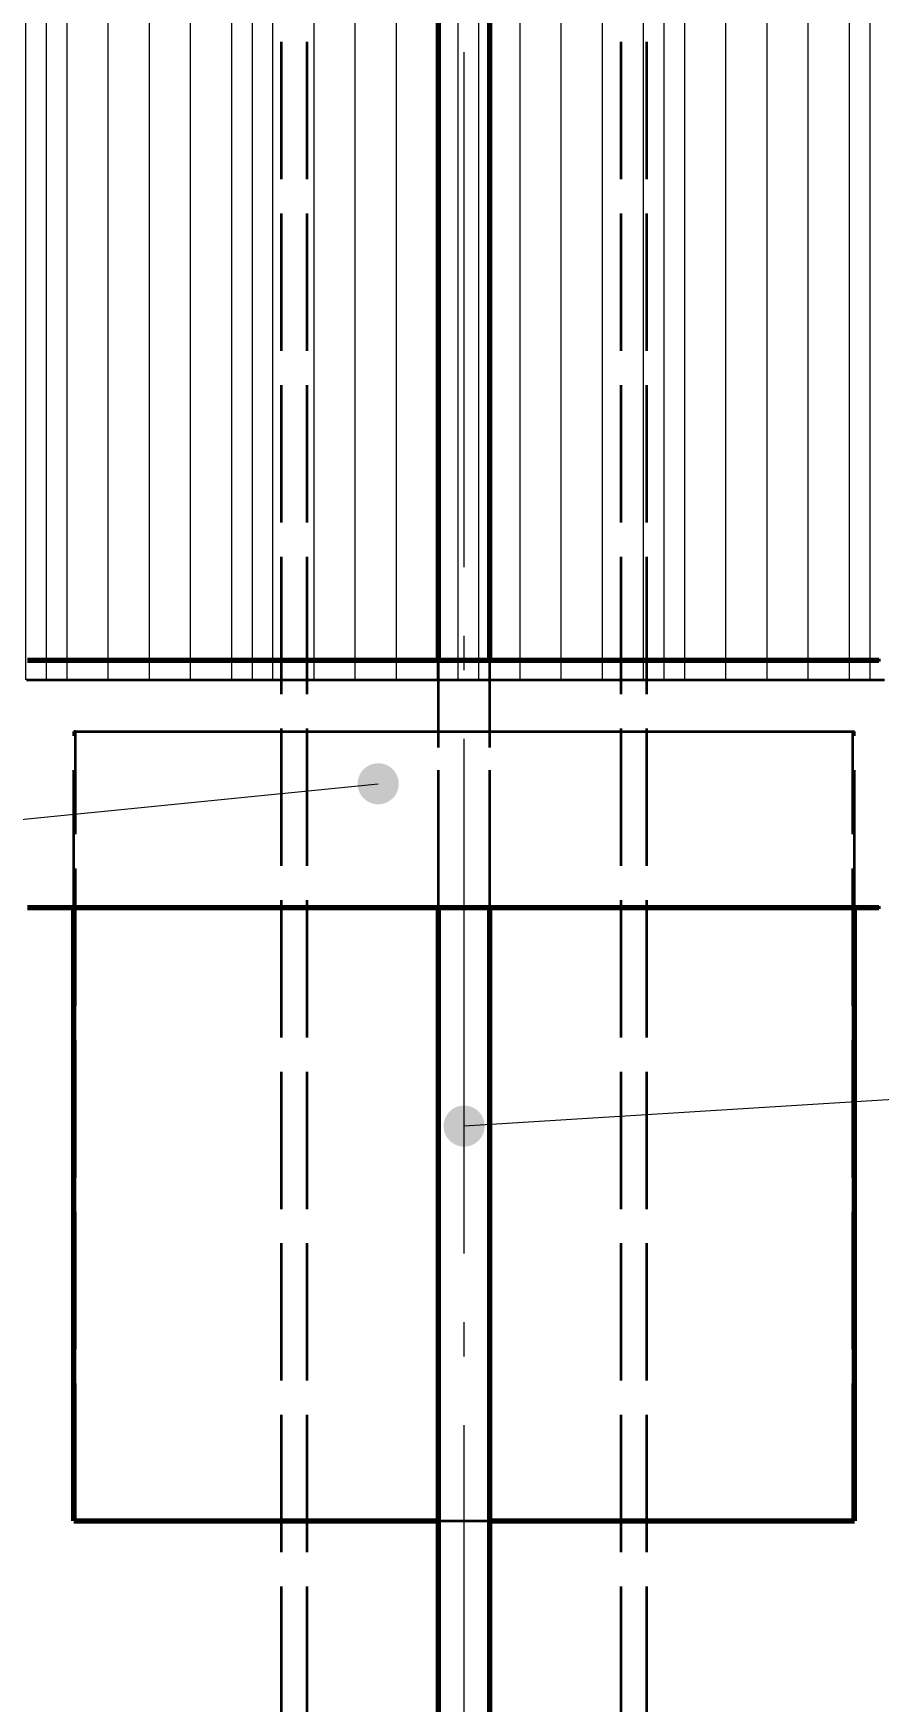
# Model space of a CAD drawing. Header units: millimetres. Extents: x 0 to 2382, y 0 to 420.
# Drawn here: x 146.62 to 171.25, y 181.67 to 230.27 of the extents above; entities that cross this region are included whole.
import ezdxf

# ---------------------------------------------------------------- set-up
doc = ezdxf.new("R2010")
doc.units = ezdxf.units.MM
doc.linetypes.add('IRAM-E-TRAZOS', pattern=[5, 4, -1])
doc.linetypes.add('IRAM-F-TRAZO-PUNTO', pattern=[20, 15, -2, 1, -2])
for name, color, linetype, lineweight in [('01-VISIBLE', 7, 'CONTINUOUS', 70), ('02-OCULTA', 4, 'IRAM-E-TRAZOS', 35), ('03-EJE', 1, 'IRAM-F-TRAZO-PUNTO', 18), ('04-COTA', 3, 'CONTINUOUS', 18), ('05-RAYADO', 8, 'CONTINUOUS', 18), ('08-FINA', 5, 'CONTINUOUS', 18)]:
    doc.layers.add(name, color=color, linetype=linetype, lineweight=lineweight)
doc.styles.add('ISO3098', font='isocpeur.ttf')
doc.dimstyles.new('FLAMA-IRAM', dxfattribs={"dimtxt": 3.5, "dimasz": 3.5, "dimexe": 2, "dimexo": 1.5, "dimgap": 1, "dimtad": 1, "dimdec": 1, "dimtxsty": 'ISO3098', "dimblk": 'IRAM_FLECHA', "dimblk1": 'IRAM_FLECHA', "dimblk2": 'IRAM_FLECHA', "dimcen": 2.5, "dimclrd": 256, "dimclre": 256, "dimclrt": 256, "dimazin": 3, "dimtfac": 1, "dimtmove": 0, "dimatfit": 3, "dimlwd": 18, "dimlwe": 18})

# ---------------------------------------------------------------- blocks, each defined once
blk = doc.blocks.new('IRAM_FLECHA')
blk.add_solid([(0, 0), (-1, 0.125), (-1, -0.125)])

msp = doc.modelspace()

# ---------------------------------------------------------------- hatches: boundary and pattern name
at = {"layer": '05-RAYADO'}
h = msp.add_hatch(dxfattribs=at)
h.set_pattern_fill('ANSI31', scale=0.94488, angle=45)
h.paths.add_polyline_path([(195.55, 211.437), (195.55, 283.649), (122.794, 283.649), (122.794, 211.437)])
h = msp.add_hatch(dxfattribs=at)
h.set_pattern_fill('ANSI31', scale=0.377953, angle=45)
h.paths.add_polyline_path([(190.117, 211.437), (190.117, 283.649), (128.227, 283.649), (128.227, 211.437)])
at = {"layer": '08-FINA'}
h = msp.add_hatch(color=7, dxfattribs=at)
h.dxf.hatch_style = 1
edge = h.paths.add_edge_path()
edge.add_arc((156.668, 208.409), 0.6, 0, 360)
h = msp.add_hatch(color=7, dxfattribs=at)
h.dxf.hatch_style = 1
edge = h.paths.add_edge_path()
edge.add_arc((159.172, 198.437), 0.6, 0, 360)

# ---------------------------------------------------------------- linework, layer by layer
at = {"layer": '01-VISIBLE'}
for p, q in [((158.422, 212.009), (158.422, 311.114)), ((159.922, 212.009), (159.922, 311.114)), ((147.8, 186.937), (147.8, 204.809)), ((158.422, 153.971), (158.422, 204.809)), ((159.922, 153.971), (159.922, 204.809)), ((170.544, 186.937), (170.544, 204.809))]:
    msp.add_line(p, q, dxfattribs=at)
for points in [[(146.449, 212.009), (146.7, 212.009), (146.95, 212.009), (147.201, 212.009), (147.451, 212.009), (147.702, 212.009), (147.953, 212.009), (148.203, 212.009), (148.454, 212.009), (148.704, 212.009), (148.955, 212.009), (149.206, 212.009), (149.456, 212.009), (149.707, 212.009), (149.957, 212.009), (150.208, 212.009), (150.458, 212.009), (150.709, 212.009), (150.96, 212.009), (151.21, 212.009), (151.461, 212.009), (151.711, 212.009), (151.962, 212.009), (152.213, 212.009), (152.463, 212.009), (152.714, 212.009), (152.964, 212.009), (153.215, 212.009), (153.466, 212.009), (153.716, 212.009), (153.967, 212.009), (154.217, 212.009), (154.468, 212.009), (154.719, 212.009), (154.969, 212.009), (155.22, 212.009), (155.47, 212.009), (155.721, 212.009), (155.972, 212.009), (156.222, 212.009), (156.473, 212.009), (156.723, 212.009), (156.974, 212.009), (157.224, 212.009), (157.475, 212.009), (157.726, 212.009), (157.976, 212.009), (158.227, 212.009), (158.477, 212.009), (158.728, 212.009), (158.979, 212.009), (159.229, 212.009), (159.48, 212.009), (159.73, 212.009), (159.981, 212.009), (160.232, 212.009), (160.482, 212.009), (160.733, 212.009), (160.983, 212.009), (161.234, 212.009), (161.485, 212.009), (161.735, 212.009), (161.986, 212.009), (162.236, 212.009), (162.487, 212.009), (162.738, 212.009), (162.988, 212.009), (163.239, 212.009), (163.489, 212.009), (163.74, 212.009), (163.99, 212.009), (164.241, 212.009), (164.492, 212.009), (164.742, 212.009), (164.993, 212.009), (165.243, 212.009), (165.494, 212.009), (165.745, 212.009), (165.995, 212.009), (166.246, 212.009), (166.496, 212.009), (166.747, 212.009), (166.998, 212.009), (167.248, 212.009), (167.499, 212.009), (167.749, 212.009), (168, 212.009), (168.251, 212.009), (168.501, 212.009), (168.752, 212.009), (169.002, 212.009), (169.253, 212.009), (169.504, 212.009), (169.754, 212.009), (170.005, 212.009), (170.255, 212.009), (170.506, 212.009), (170.756, 212.009), (171.007, 212.009), (171.258, 212.009)], [(146.449, 204.809), (146.7, 204.809), (146.95, 204.809), (147.201, 204.809), (147.451, 204.809), (147.702, 204.809), (147.953, 204.809), (148.203, 204.809), (148.454, 204.809), (148.704, 204.809), (148.955, 204.809), (149.206, 204.809), (149.456, 204.809), (149.707, 204.809), (149.957, 204.809), (150.208, 204.809), (150.458, 204.809), (150.709, 204.809), (150.96, 204.809), (151.21, 204.809), (151.461, 204.809), (151.711, 204.809), (151.962, 204.809), (152.213, 204.809), (152.463, 204.809), (152.714, 204.809), (152.964, 204.809), (153.215, 204.809), (153.466, 204.809), (153.716, 204.809), (153.967, 204.809), (154.217, 204.809), (154.468, 204.809), (154.719, 204.809), (154.969, 204.809), (155.22, 204.809), (155.47, 204.809), (155.721, 204.809), (155.972, 204.809), (156.222, 204.809), (156.473, 204.809), (156.723, 204.809), (156.974, 204.809), (157.224, 204.809), (157.475, 204.809), (157.726, 204.809), (157.976, 204.809), (158.227, 204.809), (158.477, 204.809), (158.728, 204.809), (158.979, 204.809), (159.229, 204.809), (159.48, 204.809), (159.73, 204.809), (159.981, 204.809), (160.232, 204.809), (160.482, 204.809), (160.733, 204.809), (160.983, 204.809), (161.234, 204.809), (161.485, 204.809), (161.735, 204.809), (161.986, 204.809), (162.236, 204.809), (162.487, 204.809), (162.738, 204.809), (162.988, 204.809), (163.239, 204.809), (163.489, 204.809), (163.74, 204.809), (163.99, 204.809), (164.241, 204.809), (164.492, 204.809), (164.742, 204.809), (164.993, 204.809), (165.243, 204.809), (165.494, 204.809), (165.745, 204.809), (165.995, 204.809), (166.246, 204.809), (166.496, 204.809), (166.747, 204.809), (166.998, 204.809), (167.248, 204.809), (167.499, 204.809), (167.749, 204.809), (168, 204.809), (168.251, 204.809), (168.501, 204.809), (168.752, 204.809), (169.002, 204.809), (169.253, 204.809), (169.504, 204.809), (169.754, 204.809), (170.005, 204.809), (170.255, 204.809), (170.506, 204.809), (170.756, 204.809), (171.007, 204.809), (171.258, 204.809)], [(147.8, 186.937), (148.053, 186.937), (148.306, 186.937), (148.558, 186.937), (148.811, 186.937), (149.064, 186.937), (149.317, 186.937), (149.57, 186.937), (149.823, 186.937), (150.076, 186.937), (150.329, 186.937), (150.582, 186.937), (150.835, 186.937), (151.087, 186.937), (151.34, 186.937), (151.593, 186.937), (151.846, 186.937), (152.099, 186.937), (152.352, 186.937), (152.605, 186.937), (152.858, 186.937), (153.111, 186.937), (153.364, 186.937), (153.616, 186.937), (153.869, 186.937), (154.122, 186.937), (154.375, 186.937), (154.628, 186.937), (154.881, 186.937), (155.134, 186.937), (155.387, 186.937), (155.64, 186.937), (155.893, 186.937), (156.146, 186.937), (156.398, 186.937), (156.651, 186.937), (156.904, 186.937), (157.157, 186.937), (157.41, 186.937), (157.663, 186.937), (157.916, 186.937), (158.169, 186.937), (158.422, 186.937)], [(159.922, 186.937), (160.175, 186.937), (160.427, 186.937), (160.68, 186.937), (160.933, 186.937), (161.186, 186.937), (161.439, 186.937), (161.692, 186.937), (161.945, 186.937), (162.198, 186.937), (162.451, 186.937), (162.704, 186.937), (162.957, 186.937), (163.209, 186.937), (163.462, 186.937), (163.715, 186.937), (163.968, 186.937), (164.221, 186.937), (164.474, 186.937), (164.727, 186.937), (164.98, 186.937), (165.233, 186.937), (165.486, 186.937), (165.738, 186.937), (165.991, 186.937), (166.244, 186.937), (166.497, 186.937), (166.75, 186.937), (167.003, 186.937), (167.256, 186.937), (167.509, 186.937), (167.762, 186.937), (168.015, 186.937), (168.267, 186.937), (168.52, 186.937), (168.773, 186.937), (169.026, 186.937), (169.279, 186.937), (169.532, 186.937), (169.785, 186.937), (170.038, 186.937), (170.291, 186.937), (170.544, 186.937)]]:
    msp.add_lwpolyline(points, dxfattribs=at)
at = {"layer": '02-OCULTA'}
for p, q in [((153.847, 166.021), (153.847, 342.821)), ((154.597, 166.021), (154.597, 342.821)), ((163.747, 166.021), (163.747, 342.821)), ((164.497, 166.021), (164.497, 342.821)), ((158.422, 164.465), (158.422, 311.114)), ((159.922, 164.465), (159.922, 311.114)), ((158.422, 204.809), (158.422, 212.009)), ((159.922, 204.809), (159.922, 212.009)), ((147.8, 204.809), (147.8, 209.937)), ((147.844, 209.937), (147.8, 209.937)), ((147.844, 186.937), (147.844, 209.937)), ((170.499, 209.937), (170.544, 209.937)), ((170.499, 186.937), (170.499, 209.937)), ((170.544, 204.809), (170.544, 209.937)), ((147.844, 186.937), (147.8, 186.937)), ((170.499, 186.937), (170.544, 186.937))]:
    msp.add_line(p, q, dxfattribs=at)
for points in [[(171.258, 212.009), (171.007, 212.009), (170.756, 212.009), (170.506, 212.009), (170.255, 212.009), (170.005, 212.009), (169.754, 212.009), (169.504, 212.009), (169.253, 212.009), (169.002, 212.009), (168.752, 212.009), (168.501, 212.009), (168.251, 212.009), (168, 212.009), (167.749, 212.009), (167.499, 212.009), (167.248, 212.009), (166.998, 212.009), (166.747, 212.009), (166.496, 212.009), (166.246, 212.009), (165.995, 212.009), (165.745, 212.009), (165.494, 212.009), (165.243, 212.009), (164.993, 212.009), (164.742, 212.009), (164.492, 212.009), (164.241, 212.009), (163.99, 212.009), (163.74, 212.009), (163.489, 212.009), (163.239, 212.009), (162.988, 212.009), (162.738, 212.009), (162.487, 212.009), (162.236, 212.009), (161.986, 212.009), (161.735, 212.009), (161.485, 212.009), (161.234, 212.009), (160.983, 212.009), (160.733, 212.009), (160.482, 212.009), (160.232, 212.009), (159.981, 212.009), (159.73, 212.009), (159.48, 212.009), (159.229, 212.009), (158.979, 212.009), (158.728, 212.009), (158.477, 212.009), (158.227, 212.009), (157.976, 212.009), (157.726, 212.009), (157.475, 212.009), (157.224, 212.009), (156.974, 212.009), (156.723, 212.009), (156.473, 212.009), (156.222, 212.009), (155.972, 212.009), (155.721, 212.009), (155.47, 212.009), (155.22, 212.009), (154.969, 212.009), (154.719, 212.009), (154.468, 212.009), (154.217, 212.009), (153.967, 212.009), (153.716, 212.009), (153.466, 212.009), (153.215, 212.009), (152.964, 212.009), (152.714, 212.009), (152.463, 212.009), (152.213, 212.009), (151.962, 212.009), (151.711, 212.009), (151.461, 212.009), (151.21, 212.009), (150.96, 212.009), (150.709, 212.009), (150.458, 212.009), (150.208, 212.009), (149.957, 212.009), (149.707, 212.009), (149.456, 212.009), (149.206, 212.009), (148.955, 212.009), (148.704, 212.009), (148.454, 212.009), (148.203, 212.009), (147.953, 212.009), (147.702, 212.009), (147.451, 212.009), (147.201, 212.009), (146.95, 212.009), (146.7, 212.009), (146.449, 212.009)], [(171.305, 212.009), (171.054, 212.009), (170.804, 212.009), (170.554, 212.009), (170.304, 212.009), (170.054, 212.009), (169.804, 212.009), (169.553, 212.009), (169.303, 212.009), (169.053, 212.009), (168.803, 212.009), (168.553, 212.009), (168.303, 212.009), (168.052, 212.009), (167.802, 212.009), (167.552, 212.009), (167.302, 212.009), (167.052, 212.009), (166.802, 212.009), (166.551, 212.009), (166.301, 212.009), (166.051, 212.009), (165.801, 212.009), (165.551, 212.009), (165.301, 212.009), (165.05, 212.009), (164.8, 212.009), (164.55, 212.009), (164.3, 212.009), (164.05, 212.009), (163.8, 212.009), (163.55, 212.009), (163.299, 212.009), (163.049, 212.009), (162.799, 212.009), (162.549, 212.009), (162.299, 212.009), (162.049, 212.009), (161.798, 212.009), (161.548, 212.009), (161.298, 212.009), (161.048, 212.009), (160.798, 212.009), (160.548, 212.009), (160.297, 212.009), (160.047, 212.009), (159.797, 212.009), (159.547, 212.009), (159.297, 212.009), (159.047, 212.009), (158.796, 212.009), (158.546, 212.009), (158.296, 212.009), (158.046, 212.009), (157.796, 212.009), (157.546, 212.009), (157.295, 212.009), (157.045, 212.009), (156.795, 212.009), (156.545, 212.009), (156.295, 212.009), (156.045, 212.009), (155.794, 212.009), (155.544, 212.009), (155.294, 212.009), (155.044, 212.009), (154.794, 212.009), (154.544, 212.009), (154.293, 212.009), (154.043, 212.009), (153.793, 212.009), (153.543, 212.009), (153.293, 212.009), (153.043, 212.009), (152.793, 212.009), (152.542, 212.009), (152.292, 212.009), (152.042, 212.009), (151.792, 212.009), (151.542, 212.009), (151.292, 212.009), (151.041, 212.009), (150.791, 212.009), (150.541, 212.009), (150.291, 212.009), (150.041, 212.009), (149.791, 212.009), (149.54, 212.009), (149.29, 212.009), (149.04, 212.009), (148.79, 212.009), (148.54, 212.009), (148.29, 212.009), (148.039, 212.009), (147.789, 212.009), (147.539, 212.009), (147.289, 212.009), (147.039, 212.009), (146.789, 212.009), (146.538, 212.009)], [(146.538, 212.009), (146.789, 212.009), (147.039, 212.009), (147.289, 212.009), (147.539, 212.009), (147.789, 212.009), (148.039, 212.009), (148.29, 212.009), (148.54, 212.009), (148.79, 212.009), (149.04, 212.009), (149.29, 212.009), (149.54, 212.009), (149.791, 212.009), (150.041, 212.009), (150.291, 212.009), (150.541, 212.009), (150.791, 212.009), (151.041, 212.009), (151.292, 212.009), (151.542, 212.009), (151.792, 212.009), (152.042, 212.009), (152.292, 212.009), (152.542, 212.009), (152.793, 212.009), (153.043, 212.009), (153.293, 212.009), (153.543, 212.009), (153.793, 212.009), (154.043, 212.009), (154.293, 212.009), (154.544, 212.009), (154.794, 212.009), (155.044, 212.009), (155.294, 212.009), (155.544, 212.009), (155.794, 212.009), (156.045, 212.009), (156.295, 212.009), (156.545, 212.009), (156.795, 212.009), (157.045, 212.009), (157.295, 212.009), (157.546, 212.009), (157.796, 212.009), (158.046, 212.009), (158.296, 212.009), (158.546, 212.009), (158.796, 212.009), (159.047, 212.009), (159.297, 212.009), (159.547, 212.009), (159.797, 212.009), (160.047, 212.009), (160.297, 212.009), (160.548, 212.009), (160.798, 212.009), (161.048, 212.009), (161.298, 212.009), (161.548, 212.009), (161.798, 212.009), (162.049, 212.009), (162.299, 212.009), (162.549, 212.009), (162.799, 212.009), (163.049, 212.009), (163.299, 212.009), (163.55, 212.009), (163.8, 212.009), (164.05, 212.009), (164.3, 212.009), (164.55, 212.009), (164.8, 212.009), (165.05, 212.009), (165.301, 212.009), (165.551, 212.009), (165.801, 212.009), (166.051, 212.009), (166.301, 212.009), (166.551, 212.009), (166.802, 212.009), (167.052, 212.009), (167.302, 212.009), (167.552, 212.009), (167.802, 212.009), (168.052, 212.009), (168.303, 212.009), (168.553, 212.009), (168.803, 212.009), (169.053, 212.009), (169.303, 212.009), (169.553, 212.009), (169.804, 212.009), (170.054, 212.009), (170.304, 212.009), (170.554, 212.009), (170.804, 212.009), (171.054, 212.009), (171.305, 212.009)], [(146.422, 211.437), (146.672, 211.437), (146.922, 211.437), (147.172, 211.437), (147.422, 211.437), (147.672, 211.437), (147.922, 211.437), (148.172, 211.437), (148.422, 211.437), (148.672, 211.437), (148.922, 211.437), (149.172, 211.437), (149.422, 211.437), (149.672, 211.437), (149.922, 211.437), (150.172, 211.437), (150.422, 211.437), (150.672, 211.437), (150.922, 211.437), (151.172, 211.437), (151.422, 211.437), (151.672, 211.437), (151.922, 211.437), (152.172, 211.437), (152.422, 211.437), (152.672, 211.437), (152.922, 211.437), (153.172, 211.437), (153.422, 211.437), (153.672, 211.437), (153.922, 211.437), (154.172, 211.437), (154.422, 211.437), (154.672, 211.437), (154.922, 211.437), (155.172, 211.437), (155.422, 211.437), (155.672, 211.437), (155.922, 211.437), (156.172, 211.437), (156.422, 211.437), (156.672, 211.437), (156.922, 211.437), (157.172, 211.437), (157.422, 211.437), (157.672, 211.437), (157.922, 211.437), (158.172, 211.437), (158.422, 211.437), (158.672, 211.437), (158.922, 211.437), (159.172, 211.437), (159.422, 211.437), (159.672, 211.437), (159.922, 211.437), (160.172, 211.437), (160.422, 211.437), (160.672, 211.437), (160.922, 211.437), (161.172, 211.437), (161.422, 211.437), (161.672, 211.437), (161.922, 211.437), (162.172, 211.437), (162.422, 211.437), (162.672, 211.437), (162.922, 211.437), (163.172, 211.437), (163.422, 211.437), (163.672, 211.437), (163.922, 211.437), (164.172, 211.437), (164.422, 211.437), (164.672, 211.437), (164.922, 211.437), (165.172, 211.437), (165.422, 211.437), (165.672, 211.437), (165.922, 211.437), (166.172, 211.437), (166.422, 211.437), (166.672, 211.437), (166.922, 211.437), (167.172, 211.437), (167.422, 211.437), (167.672, 211.437), (167.922, 211.437), (168.172, 211.437), (168.422, 211.437), (168.672, 211.437), (168.922, 211.437), (169.172, 211.437), (169.422, 211.437), (169.672, 211.437), (169.922, 211.437), (170.172, 211.437), (170.422, 211.437), (170.672, 211.437), (170.922, 211.437), (171.172, 211.437), (171.422, 211.437)], [(146.538, 211.437), (146.789, 211.437), (147.039, 211.437), (147.289, 211.437), (147.539, 211.437), (147.789, 211.437), (148.039, 211.437), (148.29, 211.437), (148.54, 211.437), (148.79, 211.437), (149.04, 211.437), (149.29, 211.437), (149.54, 211.437), (149.791, 211.437), (150.041, 211.437), (150.291, 211.437), (150.541, 211.437), (150.791, 211.437), (151.041, 211.437), (151.292, 211.437), (151.542, 211.437), (151.792, 211.437), (152.042, 211.437), (152.292, 211.437), (152.542, 211.437), (152.793, 211.437), (153.043, 211.437), (153.293, 211.437), (153.543, 211.437), (153.793, 211.437), (154.043, 211.437), (154.293, 211.437), (154.544, 211.437), (154.794, 211.437), (155.044, 211.437), (155.294, 211.437), (155.544, 211.437), (155.794, 211.437), (156.045, 211.437), (156.295, 211.437), (156.545, 211.437), (156.795, 211.437), (157.045, 211.437), (157.295, 211.437), (157.546, 211.437), (157.796, 211.437), (158.046, 211.437), (158.296, 211.437), (158.546, 211.437), (158.796, 211.437), (159.047, 211.437), (159.297, 211.437), (159.547, 211.437), (159.797, 211.437), (160.047, 211.437), (160.297, 211.437), (160.548, 211.437), (160.798, 211.437), (161.048, 211.437), (161.298, 211.437), (161.548, 211.437), (161.798, 211.437), (162.049, 211.437), (162.299, 211.437), (162.549, 211.437), (162.799, 211.437), (163.049, 211.437), (163.299, 211.437), (163.55, 211.437), (163.8, 211.437), (164.05, 211.437), (164.3, 211.437), (164.55, 211.437), (164.8, 211.437), (165.05, 211.437), (165.301, 211.437), (165.551, 211.437), (165.801, 211.437), (166.051, 211.437), (166.301, 211.437), (166.551, 211.437), (166.802, 211.437), (167.052, 211.437), (167.302, 211.437), (167.552, 211.437), (167.802, 211.437), (168.052, 211.437), (168.303, 211.437), (168.553, 211.437), (168.803, 211.437), (169.053, 211.437), (169.303, 211.437), (169.553, 211.437), (169.804, 211.437), (170.054, 211.437), (170.304, 211.437), (170.554, 211.437), (170.804, 211.437), (171.054, 211.437), (171.305, 211.437)], [(147.8, 209.937), (148.052, 209.937), (148.305, 209.937), (148.558, 209.937), (148.811, 209.937), (149.063, 209.937), (149.316, 209.937), (149.569, 209.937), (149.821, 209.937), (150.074, 209.937), (150.327, 209.937), (150.58, 209.937), (150.832, 209.937), (151.085, 209.937), (151.338, 209.937), (151.59, 209.937), (151.843, 209.937), (152.096, 209.937), (152.348, 209.937), (152.601, 209.937), (152.854, 209.937), (153.107, 209.937), (153.359, 209.937), (153.612, 209.937), (153.865, 209.937), (154.117, 209.937), (154.37, 209.937), (154.623, 209.937), (154.876, 209.937), (155.128, 209.937), (155.381, 209.937), (155.634, 209.937), (155.886, 209.937), (156.139, 209.937), (156.392, 209.937), (156.645, 209.937), (156.897, 209.937), (157.15, 209.937), (157.403, 209.937), (157.655, 209.937), (157.908, 209.937), (158.161, 209.937), (158.414, 209.937), (158.666, 209.937), (158.919, 209.937), (159.172, 209.937), (159.424, 209.937), (159.677, 209.937), (159.93, 209.937), (160.183, 209.937), (160.435, 209.937), (160.688, 209.937), (160.941, 209.937), (161.193, 209.937), (161.446, 209.937), (161.699, 209.937), (161.951, 209.937), (162.204, 209.937), (162.457, 209.937), (162.71, 209.937), (162.962, 209.937), (163.215, 209.937), (163.468, 209.937), (163.72, 209.937), (163.973, 209.937), (164.226, 209.937), (164.479, 209.937), (164.731, 209.937), (164.984, 209.937), (165.237, 209.937), (165.489, 209.937), (165.742, 209.937), (165.995, 209.937), (166.248, 209.937), (166.5, 209.937), (166.753, 209.937), (167.006, 209.937), (167.258, 209.937), (167.511, 209.937), (167.764, 209.937), (168.017, 209.937), (168.269, 209.937), (168.522, 209.937), (168.775, 209.937), (169.027, 209.937), (169.28, 209.937), (169.533, 209.937), (169.785, 209.937), (170.038, 209.937), (170.291, 209.937), (170.544, 209.937)], [(147.844, 209.937), (148.096, 209.937), (148.348, 209.937), (148.599, 209.937), (148.851, 209.937), (149.103, 209.937), (149.354, 209.937), (149.606, 209.937), (149.858, 209.937), (150.11, 209.937), (150.361, 209.937), (150.613, 209.937), (150.865, 209.937), (151.117, 209.937), (151.368, 209.937), (151.62, 209.937), (151.872, 209.937), (152.123, 209.937), (152.375, 209.937), (152.627, 209.937), (152.879, 209.937), (153.13, 209.937), (153.382, 209.937), (153.634, 209.937), (153.885, 209.937), (154.137, 209.937), (154.389, 209.937), (154.641, 209.937), (154.892, 209.937), (155.144, 209.937), (155.396, 209.937), (155.648, 209.937), (155.899, 209.937), (156.151, 209.937), (156.403, 209.937), (156.654, 209.937), (156.906, 209.937), (157.158, 209.937), (157.41, 209.937), (157.661, 209.937), (157.913, 209.937), (158.165, 209.937), (158.416, 209.937), (158.668, 209.937), (158.92, 209.937), (159.172, 209.937), (159.423, 209.937), (159.675, 209.937), (159.927, 209.937), (160.179, 209.937), (160.43, 209.937), (160.682, 209.937), (160.934, 209.937), (161.185, 209.937), (161.437, 209.937), (161.689, 209.937), (161.941, 209.937), (162.192, 209.937), (162.444, 209.937), (162.696, 209.937), (162.948, 209.937), (163.199, 209.937), (163.451, 209.937), (163.703, 209.937), (163.954, 209.937), (164.206, 209.937), (164.458, 209.937), (164.71, 209.937), (164.961, 209.937), (165.213, 209.937), (165.465, 209.937), (165.716, 209.937), (165.968, 209.937), (166.22, 209.937), (166.472, 209.937), (166.723, 209.937), (166.975, 209.937), (167.227, 209.937), (167.479, 209.937), (167.73, 209.937), (167.982, 209.937), (168.234, 209.937), (168.485, 209.937), (168.737, 209.937), (168.989, 209.937), (169.241, 209.937), (169.492, 209.937), (169.744, 209.937), (169.996, 209.937), (170.247, 209.937), (170.499, 209.937)], [(171.258, 204.809), (171.007, 204.809), (170.756, 204.809), (170.506, 204.809), (170.255, 204.809), (170.005, 204.809), (169.754, 204.809), (169.504, 204.809), (169.253, 204.809), (169.002, 204.809), (168.752, 204.809), (168.501, 204.809), (168.251, 204.809), (168, 204.809), (167.749, 204.809), (167.499, 204.809), (167.248, 204.809), (166.998, 204.809), (166.747, 204.809), (166.496, 204.809), (166.246, 204.809), (165.995, 204.809), (165.745, 204.809), (165.494, 204.809), (165.243, 204.809), (164.993, 204.809), (164.742, 204.809), (164.492, 204.809), (164.241, 204.809), (163.99, 204.809), (163.74, 204.809), (163.489, 204.809), (163.239, 204.809), (162.988, 204.809), (162.738, 204.809), (162.487, 204.809), (162.236, 204.809), (161.986, 204.809), (161.735, 204.809), (161.485, 204.809), (161.234, 204.809), (160.983, 204.809), (160.733, 204.809), (160.482, 204.809), (160.232, 204.809), (159.981, 204.809), (159.73, 204.809), (159.48, 204.809), (159.229, 204.809), (158.979, 204.809), (158.728, 204.809), (158.477, 204.809), (158.227, 204.809), (157.976, 204.809), (157.726, 204.809), (157.475, 204.809), (157.224, 204.809), (156.974, 204.809), (156.723, 204.809), (156.473, 204.809), (156.222, 204.809), (155.972, 204.809), (155.721, 204.809), (155.47, 204.809), (155.22, 204.809), (154.969, 204.809), (154.719, 204.809), (154.468, 204.809), (154.217, 204.809), (153.967, 204.809), (153.716, 204.809), (153.466, 204.809), (153.215, 204.809), (152.964, 204.809), (152.714, 204.809), (152.463, 204.809), (152.213, 204.809), (151.962, 204.809), (151.711, 204.809), (151.461, 204.809), (151.21, 204.809), (150.96, 204.809), (150.709, 204.809), (150.458, 204.809), (150.208, 204.809), (149.957, 204.809), (149.707, 204.809), (149.456, 204.809), (149.206, 204.809), (148.955, 204.809), (148.704, 204.809), (148.454, 204.809), (148.203, 204.809), (147.953, 204.809), (147.702, 204.809), (147.451, 204.809), (147.201, 204.809), (146.95, 204.809), (146.7, 204.809), (146.449, 204.809)], [(171.305, 204.809), (171.054, 204.809), (170.804, 204.809), (170.554, 204.809), (170.304, 204.809), (170.054, 204.809), (169.804, 204.809), (169.553, 204.809), (169.303, 204.809), (169.053, 204.809), (168.803, 204.809), (168.553, 204.809), (168.303, 204.809), (168.052, 204.809), (167.802, 204.809), (167.552, 204.809), (167.302, 204.809), (167.052, 204.809), (166.802, 204.809), (166.551, 204.809), (166.301, 204.809), (166.051, 204.809), (165.801, 204.809), (165.551, 204.809), (165.301, 204.809), (165.05, 204.809), (164.8, 204.809), (164.55, 204.809), (164.3, 204.809), (164.05, 204.809), (163.8, 204.809), (163.55, 204.809), (163.299, 204.809), (163.049, 204.809), (162.799, 204.809), (162.549, 204.809), (162.299, 204.809), (162.049, 204.809), (161.798, 204.809), (161.548, 204.809), (161.298, 204.809), (161.048, 204.809), (160.798, 204.809), (160.548, 204.809), (160.297, 204.809), (160.047, 204.809), (159.797, 204.809), (159.547, 204.809), (159.297, 204.809), (159.047, 204.809), (158.796, 204.809), (158.546, 204.809), (158.296, 204.809), (158.046, 204.809), (157.796, 204.809), (157.546, 204.809), (157.295, 204.809), (157.045, 204.809), (156.795, 204.809), (156.545, 204.809), (156.295, 204.809), (156.045, 204.809), (155.794, 204.809), (155.544, 204.809), (155.294, 204.809), (155.044, 204.809), (154.794, 204.809), (154.544, 204.809), (154.293, 204.809), (154.043, 204.809), (153.793, 204.809), (153.543, 204.809), (153.293, 204.809), (153.043, 204.809), (152.793, 204.809), (152.542, 204.809), (152.292, 204.809), (152.042, 204.809), (151.792, 204.809), (151.542, 204.809), (151.292, 204.809), (151.041, 204.809), (150.791, 204.809), (150.541, 204.809), (150.291, 204.809), (150.041, 204.809), (149.791, 204.809), (149.54, 204.809), (149.29, 204.809), (149.04, 204.809), (148.79, 204.809), (148.54, 204.809), (148.29, 204.809), (148.039, 204.809), (147.789, 204.809), (147.539, 204.809), (147.289, 204.809), (147.039, 204.809), (146.789, 204.809), (146.538, 204.809)], [(146.538, 204.809), (146.789, 204.809), (147.039, 204.809), (147.289, 204.809), (147.539, 204.809), (147.789, 204.809), (148.039, 204.809), (148.29, 204.809), (148.54, 204.809), (148.79, 204.809), (149.04, 204.809), (149.29, 204.809), (149.54, 204.809), (149.791, 204.809), (150.041, 204.809), (150.291, 204.809), (150.541, 204.809), (150.791, 204.809), (151.041, 204.809), (151.292, 204.809), (151.542, 204.809), (151.792, 204.809), (152.042, 204.809), (152.292, 204.809), (152.542, 204.809), (152.793, 204.809), (153.043, 204.809), (153.293, 204.809), (153.543, 204.809), (153.793, 204.809), (154.043, 204.809), (154.293, 204.809), (154.544, 204.809), (154.794, 204.809), (155.044, 204.809), (155.294, 204.809), (155.544, 204.809), (155.794, 204.809), (156.045, 204.809), (156.295, 204.809), (156.545, 204.809), (156.795, 204.809), (157.045, 204.809), (157.295, 204.809), (157.546, 204.809), (157.796, 204.809), (158.046, 204.809), (158.296, 204.809), (158.546, 204.809), (158.796, 204.809), (159.047, 204.809), (159.297, 204.809), (159.547, 204.809), (159.797, 204.809), (160.047, 204.809), (160.297, 204.809), (160.548, 204.809), (160.798, 204.809), (161.048, 204.809), (161.298, 204.809), (161.548, 204.809), (161.798, 204.809), (162.049, 204.809), (162.299, 204.809), (162.549, 204.809), (162.799, 204.809), (163.049, 204.809), (163.299, 204.809), (163.55, 204.809), (163.8, 204.809), (164.05, 204.809), (164.3, 204.809), (164.55, 204.809), (164.8, 204.809), (165.05, 204.809), (165.301, 204.809), (165.551, 204.809), (165.801, 204.809), (166.051, 204.809), (166.301, 204.809), (166.551, 204.809), (166.802, 204.809), (167.052, 204.809), (167.302, 204.809), (167.552, 204.809), (167.802, 204.809), (168.052, 204.809), (168.303, 204.809), (168.553, 204.809), (168.803, 204.809), (169.053, 204.809), (169.303, 204.809), (169.553, 204.809), (169.804, 204.809), (170.054, 204.809), (170.304, 204.809), (170.554, 204.809), (170.804, 204.809), (171.054, 204.809), (171.305, 204.809)], [(147.844, 186.937), (148.096, 186.937), (148.348, 186.937), (148.599, 186.937), (148.851, 186.937), (149.103, 186.937), (149.354, 186.937), (149.606, 186.937), (149.858, 186.937), (150.11, 186.937), (150.361, 186.937), (150.613, 186.937), (150.865, 186.937), (151.117, 186.937), (151.368, 186.937), (151.62, 186.937), (151.872, 186.937), (152.123, 186.937), (152.375, 186.937), (152.627, 186.937), (152.879, 186.937), (153.13, 186.937), (153.382, 186.937), (153.634, 186.937), (153.885, 186.937), (154.137, 186.937), (154.389, 186.937), (154.641, 186.937), (154.892, 186.937), (155.144, 186.937), (155.396, 186.937), (155.648, 186.937), (155.899, 186.937), (156.151, 186.937), (156.403, 186.937), (156.654, 186.937), (156.906, 186.937), (157.158, 186.937), (157.41, 186.937), (157.661, 186.937), (157.913, 186.937), (158.165, 186.937), (158.416, 186.937), (158.668, 186.937), (158.92, 186.937), (159.172, 186.937), (159.423, 186.937), (159.675, 186.937), (159.927, 186.937), (160.179, 186.937), (160.43, 186.937), (160.682, 186.937), (160.934, 186.937), (161.185, 186.937), (161.437, 186.937), (161.689, 186.937), (161.941, 186.937), (162.192, 186.937), (162.444, 186.937), (162.696, 186.937), (162.948, 186.937), (163.199, 186.937), (163.451, 186.937), (163.703, 186.937), (163.954, 186.937), (164.206, 186.937), (164.458, 186.937), (164.71, 186.937), (164.961, 186.937), (165.213, 186.937), (165.465, 186.937), (165.716, 186.937), (165.968, 186.937), (166.22, 186.937), (166.472, 186.937), (166.723, 186.937), (166.975, 186.937), (167.227, 186.937), (167.479, 186.937), (167.73, 186.937), (167.982, 186.937), (168.234, 186.937), (168.485, 186.937), (168.737, 186.937), (168.989, 186.937), (169.241, 186.937), (169.492, 186.937), (169.744, 186.937), (169.996, 186.937), (170.247, 186.937), (170.499, 186.937)], [(158.422, 186.937), (158.672, 186.937), (158.922, 186.937), (159.172, 186.937), (159.422, 186.937), (159.672, 186.937), (159.922, 186.937)]]:
    msp.add_lwpolyline(points, dxfattribs=at)
at = {"layer": '03-EJE'}
msp.add_line((159.172, 154.721), (159.172, 372.326), dxfattribs=at)
at = {"layer": '08-FINA'}
for p, q in [((78.927, 200.644), (156.668, 208.409)), ((227.814, 202.693), (159.172, 198.437))]:
    msp.add_line(p, q, dxfattribs=at)

# ---------------------------------------------------------------- dimensions: what is measured, and where the dimension line sits
at = {"layer": '04-COTA'}
msp.add_linear_dim(base=(94.947, 153.471), p1=(120.922, 153.471), p2=(156.172, 348.221), angle=90, dimstyle='FLAMA-IRAM', override={"dimlfac": 2}, dxfattribs=at).render()

doc.saveas('drawing.dxf')
